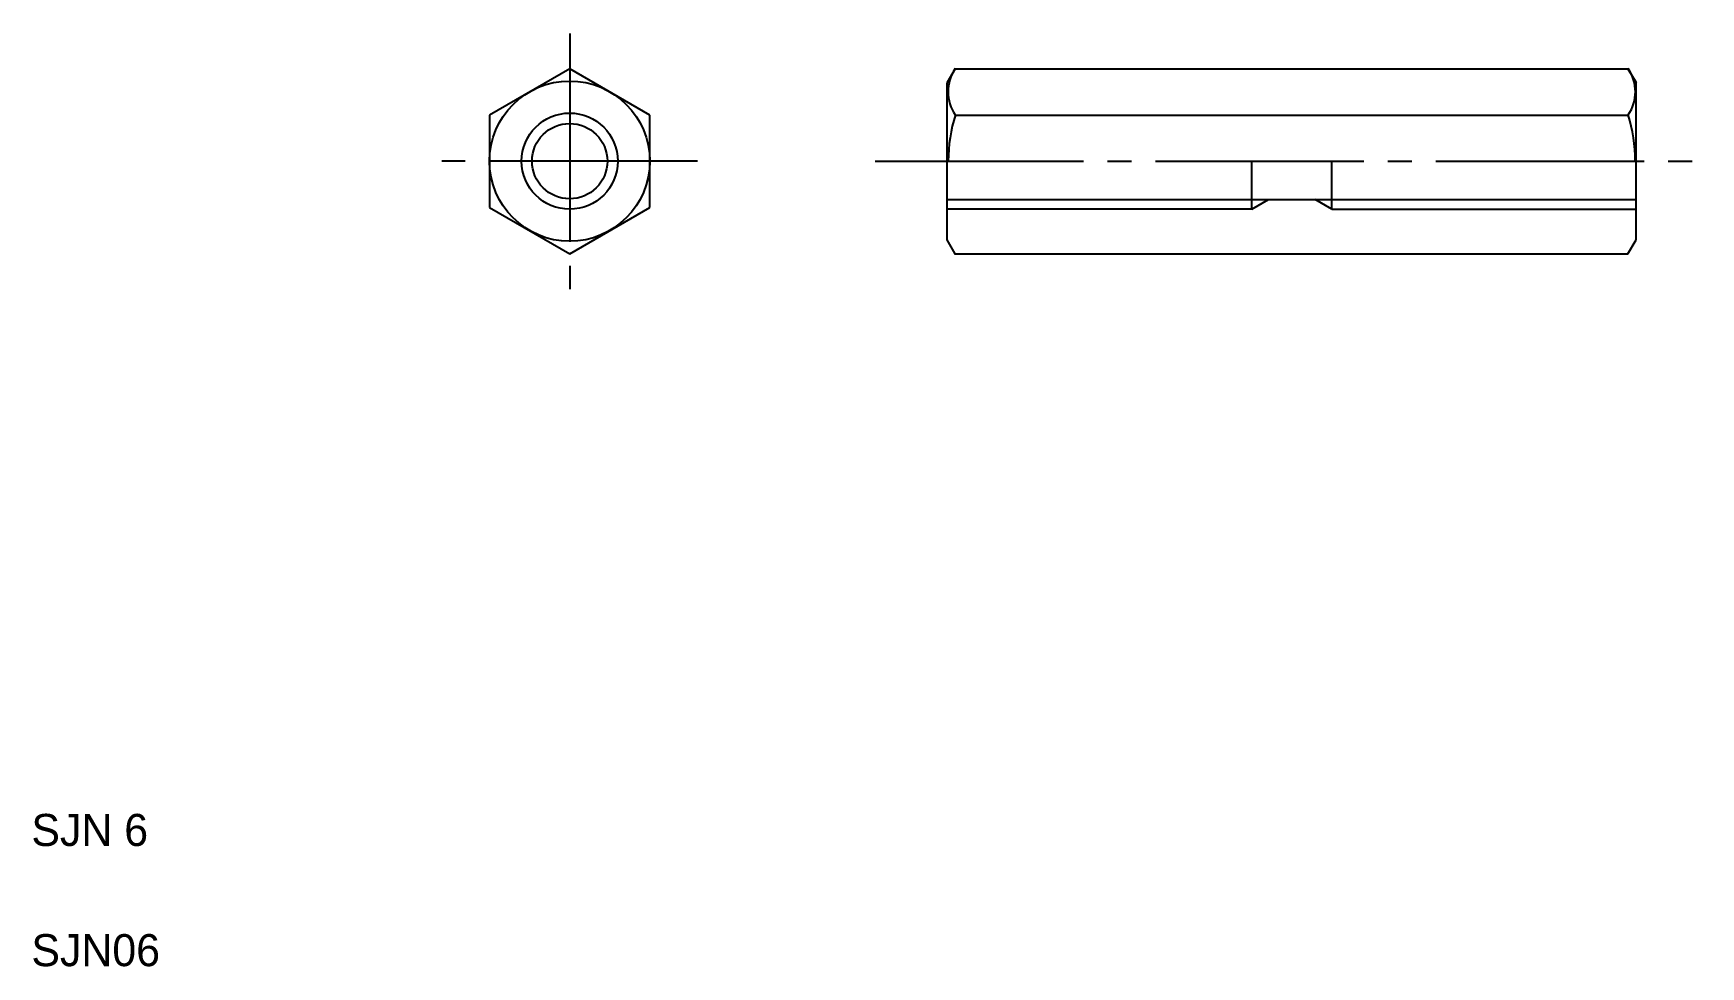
# Model space of a CAD drawing. Extents: x 5 to 109, y 5 to 63.
import ezdxf

# ---------------------------------------------------------------- set-up
doc = ezdxf.new("R2010")
doc.units = 0
doc.linetypes.add('CENTER', pattern=[17.5, 13, -1.5, 1.5, -1.5])
doc.layers.get('0').update_dxf_attribs({"linetype": 'CONTINUOUS'})

msp = doc.modelspace()

# ---------------------------------------------------------------- linework, layer by layer
at = {"color": 1, "linetype": 'CENTER'}
for p, q in [((38.6, 63.2), (38.6, 47.25)), ((46.58, 55.23), (30.62, 55.23)), ((57.67, 55.23), (109.2, 55.23))]:
    msp.add_line(p, q, dxfattribs=at)
at = {"color": 7, "linetype": 'CONTINUOUS'}
for p, q in [((38.6, 61), (33.6, 58.11)), ((43.6, 58.11), (38.6, 61)), ((62.67, 61), (62.17, 60.13)), ((62.67, 61), (104.66, 61)), ((104.66, 61), (105.17, 60.13)), ((62.17, 50.33), (62.17, 60.13)), ((105.17, 50.33), (105.17, 60.13)), ((33.6, 58.11), (33.6, 52.34)), ((43.6, 52.34), (43.6, 58.11)), ((62.67, 58.11), (104.66, 58.11)), ((73.17, 58.11), (73.17, 58.11)), ((83.67, 58.11), (83.67, 58.11)), ((81.17, 52.23), (81.17, 55.23)), ((86.17, 52.23), (86.17, 55.23)), ((33.6, 52.34), (38.6, 49.45)), ((38.6, 49.45), (43.6, 52.34)), ((62.17, 52.83), (105.17, 52.83)), ((62.67, 49.45), (62.17, 50.33)), ((104.66, 49.45), (105.17, 50.33)), ((62.62, 49.45), (104.66, 49.45))]:
    msp.add_line(p, q, dxfattribs=at)
at = {"color": 3, "linetype": 'CONTINUOUS'}
for p, q in [((81.17, 52.23), (62.17, 52.23)), ((81.17, 52.23), (82.21, 52.83)), ((86.17, 52.23), (85.13, 52.83)), ((86.17, 52.23), (105.17, 52.23))]:
    msp.add_line(p, q, dxfattribs=at)
at = {"color": 7, "linetype": 'CONTINUOUS'}
for radius in [5, 2.35]:
    msp.add_circle((38.6, 55.23), radius, dxfattribs=at)
at = {"color": 3, "linetype": 'CONTINUOUS'}
msp.add_circle((38.6, 55.23), 3, dxfattribs=at)
at = {"color": 7, "linetype": 'CONTINUOUS'}
for centre, radius, start, end in [((64.78, 59.56), 2.56, 145.6111, 214.3889), ((102.56, 59.56), 2.56, 325.6111, 34.3889), ((71.78, 55.23), 9.55, 162.4111, 180), ((95.56, 55.23), 9.55, 0, 17.5889)]:
    msp.add_arc(centre, radius, start, end, dxfattribs=at)

# ---------------------------------------------------------------- texts
for s, p in [('SJN 6', (5, 12.5)), ('SJN06', (5, 5))]:
    msp.add_text(s, height=2, dxfattribs=at).set_placement(p)

doc.saveas('drawing.dxf')
